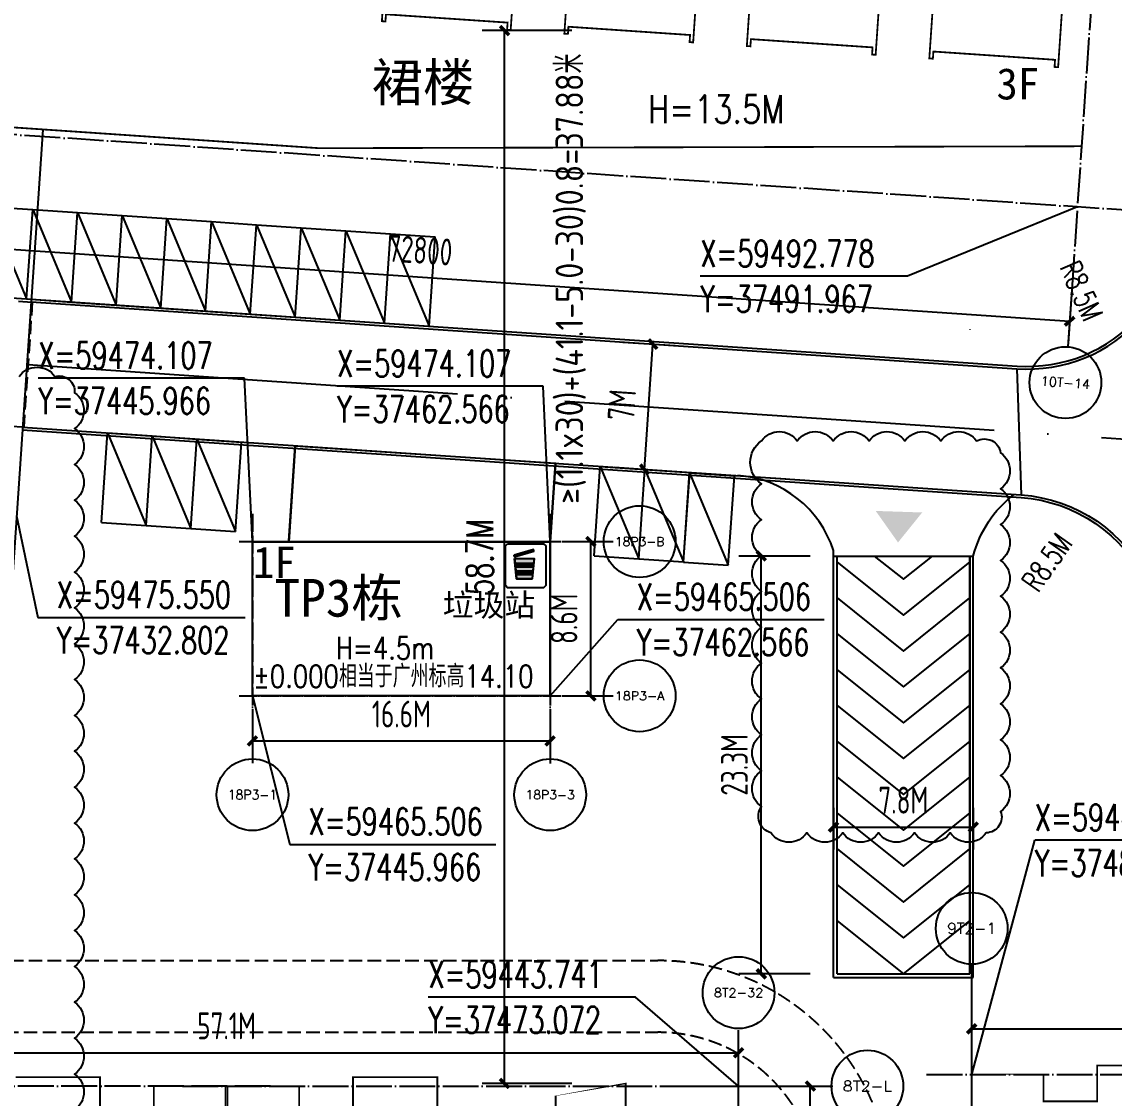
# Model space of a CAD drawing. Extents: x 37173252 to 74842692, y 59158332 to 118813339.
# Drawn here: x 37433102 to 37494017, y 59443068 to 59503099 of the extents above; entities that cross this region are included whole.
import ezdxf
from ezdxf.enums import TextEntityAlignment as Align

# ---------------------------------------------------------------- set-up
doc = ezdxf.new("R2010")
doc.units = 0
doc.header["$LTSCALE"] = 1000
doc.header["$MEASUREMENT"] = 0
for name, pattern in [('ACAD_ISO02W100', [15, 12, -3]), ('ACAD_ISO04W100', [30, 24, -3, 0, -3]), ('DASH', [0.35, 0.25, -0.1]), ('DOTE', [2.4200000000000004, 2, -0.2, 0.02, -0.2])]:
    doc.linetypes.add(name, pattern=pattern)
for name, color, linetype in [('@YL', 2, 'Continuous'), ('@道路', 6, 'Continuous'), ('Axis', 6, 'Continuous'), ('AXIS_TEXT', 7, 'Continuous'), ('DIM_COOR', 3, 'Continuous'), ('DL_道路中线_支路网_', 4, 'ACAD_ISO04W100'), ('DL_道路红线_支路网_', 1, 'Continuous'), ('DOTE', 16, 'Continuous'), ('j-建筑提资说明', 5, 'Continuous'), ('PUB_DIM', 3, 'Continuous'), ('PUB_TEXT', 7, 'Continuous'), ('RMJM - P1 - P - 120-1$0$文字说明', 7, 'Continuous'), ('SHAPE', 161, 'Continuous'), ('WALL', 4, 'Continuous'), ('YD_设施符号', 7, 'Continuous'), ('园林路', 61, 'Continuous'), ('地下车库出入口', 6, 'Continuous'), ('屋顶轮廓', 36, 'Continuous'), ('建筑间距退缩', 5, 'Continuous'), ('扑救面', 2, 'Continuous'), ('竖向标高', 1, 'Continuous'), ('车位', 40, 'Continuous')]:
    doc.layers.add(name, color=color, linetype=linetype)
doc.layers.add('修改20150826', color=6, linetype='Continuous', plot=False)
doc.styles.add('_DIMFONT', font='gbenor.shx', dxfattribs={"bigfont": 'gbcbig.shx'})
doc.styles.add('_TCH_AXIS', font='COMPLEX', dxfattribs={"bigfont": 'GBCBIG'})
doc.styles.add('_TCH_DIM', font='SIMPLEX', dxfattribs={"bigfont": 'GBCBIG'})
doc.styles.add('_TCH_DIM_T3', font='SIMPLEX', dxfattribs={"width": 0.7058823529411765, "bigfont": 'GBCBIG'})
doc.styles.add('COMPLEX', font='COMPLEX')
doc.styles.add('DIM_FONT', font='superos.shx', dxfattribs={"width": 0.8, "bigfont": 'haiwenzw.shx'})
doc.styles.add('RMJM - P1 - P - 120-1$0$RMJM_TEXT', font='arial.ttf', dxfattribs={"height": 2.5})
doc.styles.add('text_zheng', font='simplex.shx', dxfattribs={"width": 0.8, "bigfont": 'hztxt.shx'})
doc.dimstyles.new('_TCH_ARCH&&500', dxfattribs={"dimtxt": 1487.5, "dimasz": 500, "dimexe": 1250, "dimexo": 1500, "dimgap": 631.2500000000001, "dimtad": 1, "dimdec": 0, "dimzin": 0, "dimdsep": 46, "dimtxsty": '_TCH_DIM_T3', "dimblk": 'ARCHTICK', "dimcen": 0.09, "dimclrt": 7, "dimazin": 2, "dimtfac": 1, "dimtdec": 0, "dimtix": 1, "dimtmove": 2, "dimatfit": 3, "dimfxl": 0, "dimtolj": 1, "dimtzin": 0, "dimarcsym": 0})
doc.dimstyles.new('DIMN500', dxfattribs={"dimscale": 5, "dimtxt": 300, "dimasz": 100, "dimexe": 250, "dimexo": 300, "dimgap": 150, "dimtad": 1, "dimdec": 0, "dimzin": 0, "dimdsep": 46, "dimtxsty": 'DIM_FONT', "dimblk": 'ARCHTICK', "dimcen": 0.09, "dimclrt": 7, "dimazin": 2, "dimtfac": 1, "dimtdec": 0, "dimtix": 1, "dimtmove": 2, "dimatfit": 3, "dimldrblk": 'ARCHTICK', "dimfxl": 0, "dimtolj": 1, "dimtzin": 0, "dimarcsym": 0})

# ---------------------------------------------------------------- blocks, each defined once
blk = doc.blocks.new('车位')
at = {"layer": '车位'}
for p, q in [((2126015.363578103, 462726.0883824006), (2126015.363578103, 465226.0883824006)), ((2131015.363578103, 465226.0883824006), (2126015.363578103, 465226.0883824006)), ((2131015.363578111, 462726.0891391188), (2131015.363578103, 465226.0883824006)), ((2131015.363578111, 462726.0891391188), (2126015.363578103, 462726.0883824006))]:
    blk.add_line(p, q, dxfattribs=at)
blk.add_lwpolyline([(2126015.363578103, 462726.0883824006), (2131015.363578111, 465226.0883824006)], dxfattribs=at)
blk = doc.blocks.new('_ArchTick')
at = {"color": 0, "linetype": 'ByBlock', "const_width": 0.4}
blk.add_lwpolyline([(-0.5, -0.5), (0.5, 0.5)], dxfattribs=at)
blk = doc.blocks.new('T10T12T13dwzx')
at = {"layer": 'Axis'}
blk.add_line((630223.970976234, 110064.9065152625), (630223.970976234, 114064.9065152625), dxfattribs=at)
at = {"layer": 'DOTE', "linetype": 'DOTE'}
for p, q in [((630223.970976234, 86851.04484996668), (630223.970976234, 112204.7813631119)), ((604128.9479908277, 111415.8291252526), (566725.4681889024, 111415.8291252526)), ((599208.9939616402, 111415.8291252526), (630759.7660079529, 111415.8291252526))]:
    blk.add_line(p, q, dxfattribs=at)
at = {"layer": 'PUB_DIM'}
for p, q in [((630223.970976234, 106400.9542774031), (630223.970976234, 114525.9542774031)), ((573113.970976234, 113275.9542774031), (630223.970976234, 113275.9542774031)), ((627348.970976234, 111415.8291368978), (635473.970976234, 111415.8291368978)), ((630404.2660079519, 111415.8291369144), (634404.2660079519, 111415.8291369144)), ((634223.970976234, 91365.8291198509), (634223.970976234, 111415.8291368978))]:
    blk.add_line(p, q, dxfattribs=at)
for centre in [(630223.970976234, 116626.3923154773), (637407.2937019793, 111415.8291369144)]:
    blk.add_circle(centre, 2000, dxfattribs=at)
at = {"layer": 'PUB_DIM', "xscale": 500, "yscale": 500, "zscale": 500}
blk.add_blockref('_ArchTick', (630223.970976234, 113275.9542774031), dxfattribs=at)
at = {"layer": 'PUB_DIM', "xscale": 500, "yscale": 500, "zscale": 500, "rotation": 90}
blk.add_blockref('_ArchTick', (634223.970976234, 111415.8291368978), dxfattribs=at)
at = {"layer": 'AXIS_TEXT', "style": '_TCH_AXIS'}
for s, height, p, p2 in [('8T2-32', 490.596573836038, (628845.6282211707, 116381.0940285593), (631602.3137312972, 116381.0940285593)), ('8T2-L', 575.4482560019588, (636037.1788067366, 111128.1050089134), (638777.4085972221, 111128.1050089134))]:
    blk.add_text(s, height=height, dxfattribs=at).set_placement(p, p2, align=Align.FIT)
at = {"layer": 'PUB_DIM', "color": 7, "insert": (601668.970976234, 114775.9542774031), "char_height": 1500, "width": 4806.088290453656, "attachment_point": 5, "style": 'DIM_FONT'}
blk.add_mtext('\\A1;57.1M', dxfattribs=at)
blk = doc.blocks.new('*D239')
at = {"layer": 'Defpoints', "color": 0}
for p in [(762012.7109012753, 33730.25439381134), (790513.2024887265, 33730.25439381134), (790513.2024887265, 26531.93377517455)]:
    blk.add_point(p, dxfattribs=at)
at = {"layer": 'PUB_DIM', "color": 0, "lineweight": -2}
for p, q in [((762012.7109012753, 32230.25439381134), (762012.7109012753, 25281.93377517455)), ((790513.2024887265, 32230.25439381134), (790513.2024887265, 25281.93377517455)), ((762012.7109012753, 26531.93377517455), (790513.2024887265, 26531.93377517455))]:
    blk.add_line(p, q, dxfattribs=at)
at = {"layer": 'PUB_DIM', "color": 0, "lineweight": -2, "xscale": 500, "yscale": 500, "zscale": 500, "rotation": 180}
blk.add_blockref('_ArchTick', (762012.7109012753, 26531.93377517455), dxfattribs=at)
at = {"layer": 'PUB_DIM', "color": 0, "lineweight": -2, "xscale": 500, "yscale": 500, "zscale": 500}
blk.add_blockref('_ArchTick', (790513.2024887265, 26531.93377517455), dxfattribs=at)
at = {"layer": 'PUB_DIM', "color": 7, "insert": (776262.9566950009, 28031.93377517455), "char_height": 1500, "attachment_point": 5, "style": 'DIM_FONT'}
blk.add_mtext('\\A1;28.5M', dxfattribs=at)
blk = doc.blocks.new('*D240')
at = {"layer": 'Defpoints', "color": 0}
for p in [(790513.2024887265, 51900.44023786476), (762012.7109012753, 47563.28960554855), (790513.2024887265, 47563.28960554855)]:
    blk.add_point(p, dxfattribs=at)
at = {"layer": 'PUB_DIM', "color": 0, "lineweight": -2}
for p, q in [((762012.7109012753, 49063.28960554855), (762012.7109012753, 53150.44023786476)), ((790513.2024887265, 49063.28960554855), (790513.2024887265, 53150.44023786476)), ((762012.7109012753, 51900.44023786476), (790513.2024887265, 51900.44023786476))]:
    blk.add_line(p, q, dxfattribs=at)
at = {"layer": 'PUB_DIM', "color": 0, "lineweight": -2, "xscale": 500, "yscale": 500, "zscale": 500, "rotation": 180}
blk.add_blockref('_ArchTick', (762012.7109012753, 51900.44023786476), dxfattribs=at)
at = {"layer": 'PUB_DIM', "color": 0, "lineweight": -2, "xscale": 500, "yscale": 500, "zscale": 500}
blk.add_blockref('_ArchTick', (790513.2024887265, 51900.44023786476), dxfattribs=at)
at = {"layer": 'PUB_DIM', "color": 7, "insert": (776262.9566950009, 53400.44023786476), "char_height": 1500, "attachment_point": 5, "style": 'DIM_FONT'}
blk.add_mtext('\\A1;28.5M', dxfattribs=at)
blk = doc.blocks.new('*D241')
at = {"layer": 'Defpoints', "color": 0}
for p in [(784053.5306116801, 49355.69764789776), (792205.4390414405, 49355.69764789776), (784053.5306116801, 29305.69764249609)]:
    blk.add_point(p, dxfattribs=at)
at = {"layer": 'PUB_DIM', "color": 0, "lineweight": -2}
for p, q in [((785553.5306116801, 49355.69764789776), (793455.4390414405, 49355.69764789776)), ((792205.4390414405, 29305.69764249609), (792205.4390414405, 49355.69764789776)), ((785553.5306116801, 29305.69764249609), (793455.4390414405, 29305.69764249609))]:
    blk.add_line(p, q, dxfattribs=at)
at = {"layer": 'PUB_DIM', "color": 0, "lineweight": -2, "xscale": 500, "yscale": 500, "zscale": 500}
for p, rotation in [((792205.4390414405, 49355.69764789776), 90), ((792205.4390414405, 29305.69764249609), 270)]:
    blk.add_blockref('_ArchTick', p, dxfattribs=dict(at, rotation=rotation))
at = {"layer": 'PUB_DIM', "color": 7, "insert": (790705.4390414405, 39330.69764519705), "char_height": 1500, "attachment_point": 5, "rotation": 90, "style": 'DIM_FONT'}
blk.add_mtext('\\A1;20.1M', dxfattribs=at)
blk = doc.blocks.new('_AXISO')
blk.add_circle((0, 0), 0.5)
at = {"layer": 'AXIS_TEXT', "style": 'COMPLEX', "width": 1.041666666666667}
blk.add_attdef('A', text='', height=0.56, dxfattribs=at).set_placement((-0.25, -0.28), (0.25, -0.28), align=Align.FIT)
blk = doc.blocks.new('*D215')
at = {"layer": 'Defpoints', "color": 0}
for p in [(511658.3939781016, -394308.0090789144), (528258.2431577793, -394308.2336522584), (528258.2040920499, -397195.8658480257)]:
    blk.add_point(p, dxfattribs=at)
at = {"layer": 'PUB_DIM', "color": 0, "lineweight": -2}
for p, q in [((511658.3736851452, -395808.0090787772), (511658.3380015751, -398445.6412745673)), ((528258.222864823, -395808.2336521212), (528258.1871812528, -398445.8658479113)), ((511658.3549123721, -397195.6412746817), (528258.2040920499, -397195.8658480257))]:
    blk.add_line(p, q, dxfattribs=at)
at = {"layer": 'PUB_DIM', "color": 0, "lineweight": -2, "xscale": 500, "yscale": 500, "zscale": 500}
for p, rotation in [((511658.3549123721, -397195.6412746817), 179.9992248661622), ((528258.2040920499, -397195.8658480257), 359.9992248661622)]:
    blk.add_blockref('_ArchTick', p, dxfattribs=dict(at, rotation=rotation))
at = {"layer": 'PUB_DIM', "color": 7, "insert": (519958.2997951674, -395695.7535614909), "char_height": 1500, "attachment_point": 5, "rotation": 359.9992248661622, "style": 'DIM_FONT'}
blk.add_mtext('\\A1;16.6M', dxfattribs=at)
blk = doc.blocks.new('*D216')
at = {"layer": 'Defpoints', "color": 0}
for p in [(527406.5250932022, -386081.3113778851), (530527.597965199, -386081.3113778851), (527406.5250932022, -394681.311425077)]:
    blk.add_point(p, dxfattribs=at)
at = {"layer": 'PUB_DIM', "color": 0, "lineweight": -2}
for p, q in [((528906.5250932022, -386081.3113778851), (531777.597965199, -386081.3113778851)), ((530527.597965199, -394681.311425077), (530527.597965199, -386081.3113778851)), ((528906.5250932022, -394681.311425077), (531777.597965199, -394681.311425077))]:
    blk.add_line(p, q, dxfattribs=at)
at = {"layer": 'PUB_DIM', "color": 0, "lineweight": -2, "xscale": 500, "yscale": 500, "zscale": 500}
for p, rotation in [((530527.597965199, -386081.3113778851), 90), ((530527.597965199, -394681.311425077), 270)]:
    blk.add_blockref('_ArchTick', p, dxfattribs=dict(at, rotation=rotation))
at = {"layer": 'PUB_DIM', "color": 7, "insert": (529027.5979651992, -390381.311401481), "char_height": 1500, "attachment_point": 5, "rotation": 90, "style": 'DIM_FONT'}
blk.add_mtext('\\A1;8.6M', dxfattribs=at)
blk = doc.blocks.new('T10T12T13lkx')
at = {"layer": 'SHAPE', "const_width": 100}
for points in [[(616640.2520256196, 252126.7620495323), (616640.2520486166, 258226.7631441944), (612640.2520485207, 258226.7631592111), (612640.2520428894, 256726.7631738366)], [(609640.2520428894, 256726.7631850995), (609640.2520503984, 258726.7631850026), (604940.2520569246, 258726.7632026477)], [(616750.2520250871, 252126.7620495323), (616750.2520249912, 258226.7631441944), (620750.2520250871, 258226.7631441939), (620750.2520250871, 256726.7631588194)], [(623750.2520250871, 256726.7631588194), (623750.2520250867, 258726.7631587225), (628450.2520185604, 258726.7631587225), (628450.2520252734, 255676.7631466675)], [(635050.2520248962, 255676.7631466647), (635050.2520249004, 258376.7631587747), (638950.2520256459, 258376.7631587686), (638950.2520252734, 256376.7631621731)]]:
    blk.add_lwpolyline(points, dxfattribs=at)
blk = doc.blocks.new('T14lkx')
at = {"layer": 'SHAPE', "const_width": 100}
for points in [[(775817.8447415084, 85141.28448805306), (775817.8447415093, 86741.28448813176), (772417.8447297737, 86741.28448813176), (772417.8447413472, 89941.28448808705), (772417.8447413472, 90441.28448808705), (771217.8447397295, 90441.28448808705), (771217.8447352173, 93441.28447658336), (774117.8447409654, 93441.28449134668), (774117.8447416956, 95841.28447479429), (768392.8447295884, 95841.28447479429), (768392.8447300801, 97841.28448130703), (764617.8447301472, 97841.28449032223), (764617.8447299539, 100691.2833954175), (763017.8447290575, 100691.2833954175), (763017.8447294943, 106791.2844791906), (767017.8447295884, 106791.2844937681), (767017.8447295884, 105291.2844938128), (770017.8447295884, 105291.2844938128), (770017.8447295884, 107291.2844937197), (774717.8447230672, 107291.2844937197), (774717.8447230668, 104241.2844816609), (781317.8447293993, 104241.2845431282), (781318.2387294015, 106941.2844937681), (785317.8447301472, 106940.7008475452), (785317.8447297746, 104941.2844971656), (791517.8447305197, 104941.2844826295), (791517.8447305197, 100341.2844826202), (789917.8447299609, 100341.2844970725), (789917.8447299609, 97041.28448262997), (786917.8447299609, 97041.28449376812), (786917.8447299609, 95841.28449032223), (784517.8447412299, 95841.28447464388), (784517.8447410357, 93441.28448808659), (787417.8448959393, 93441.28432403738), (787417.8448959393, 90641.28448803863), (787417.8448959393, 90441.28448803863), (786217.8448391734, 90441.28451138875), (786217.8448391734, 86741.28448836645), (782817.8447405775, 86741.28448836645), (782817.844740577, 85141.28448803816)], [(781517.8447295884, 97491.28446716955), (774517.8447295884, 97491.28446716955), (774517.8447295884, 104241.2844669344), (781517.8447295884, 104241.2844669344)]]:
    blk.add_lwpolyline(points, close=True, dxfattribs=at)
blk = doc.blocks.new('*D249')
at = {"layer": 'Defpoints', "color": 0}
for p in [(1087404.272107115, 511139.739490789), (1160204.272358214, 511139.7394907848), (1160204.272358214, 508134.4422974965)]:
    blk.add_point(p, dxfattribs=at)
at = {"layer": 'PUB_DIM', "color": 0, "lineweight": -2}
for p, q in [((1087404.272107115, 509639.739490789), (1087404.272107115, 506884.4422974965)), ((1160204.272358214, 509639.7394907848), (1160204.272358214, 506884.4422974965)), ((1087404.272107115, 508134.4422974965), (1160204.272358214, 508134.4422974965))]:
    blk.add_line(p, q, dxfattribs=at)
at = {"layer": 'PUB_DIM', "color": 0, "lineweight": -2, "xscale": 500, "yscale": 500, "zscale": 500, "rotation": 180}
blk.add_blockref('_ArchTick', (1087404.272107115, 508134.4422974965), dxfattribs=at)
at = {"layer": 'PUB_DIM', "color": 0, "lineweight": -2, "xscale": 500, "yscale": 500, "zscale": 500}
blk.add_blockref('_ArchTick', (1160204.272358214, 508134.4422974965), dxfattribs=at)
at = {"layer": 'PUB_DIM', "color": 7, "insert": (1123804.272232664, 509634.4422974965), "char_height": 1500, "attachment_point": 5, "style": 'DIM_FONT'}
blk.add_mtext('\\A1;72800', dxfattribs=at)
blk = doc.blocks.new('*D143')
at = {"layer": 'Defpoints', "color": 0}
for p in [(37474338.00385302, 59473305.53429096), (37478563.6818986, 59473305.53429096), (37478563.68189859, 59450005.53429097)]:
    blk.add_point(p, dxfattribs=at)
at = {"layer": 'PUB_DIM', "color": 0, "lineweight": -2}
for p, q in [((37477063.6818986, 59473305.53429096), (37473088.00385302, 59473305.53429096)), ((37474338.00385302, 59450005.53429097), (37474338.00385302, 59473305.53429096)), ((37477063.68189859, 59450005.53429097), (37473088.00385302, 59450005.53429097))]:
    blk.add_line(p, q, dxfattribs=at)
at = {"layer": 'PUB_DIM', "color": 0, "lineweight": -2, "xscale": 500, "yscale": 500, "zscale": 500}
for p, rotation in [((37474338.00385302, 59473305.53429096), 90), ((37474338.00385302, 59450005.53429097), 270)]:
    blk.add_blockref('_ArchTick', p, dxfattribs=dict(at, rotation=rotation))
at = {"layer": 'PUB_DIM', "color": 7, "insert": (37472838.00385301, 59461655.53429097), "char_height": 1500, "attachment_point": 5, "rotation": 90, "style": 'DIM_FONT'}
blk.add_mtext('\\A1;23.3M', dxfattribs=at)
blk = doc.blocks.new('*D148')
at = {"layer": 'Defpoints', "color": 0}
for p in [(37465125.13252448, 59485337.88632412), (37468294.60150313, 59485122.94511685), (37464651.50728166, 59478353.9276237)]:
    blk.add_point(p, dxfattribs=at)
at = {"layer": 'PUB_DIM', "color": 0, "lineweight": -2}
for p, q in [((37466621.69510314, 59485236.39520065), (37469541.73698535, 59485038.36918063)), ((37467820.97626031, 59478138.98641643), (37468294.60150313, 59485122.94511685)), ((37466148.06986032, 59478252.43650024), (37469068.11174253, 59478054.41048021))]:
    blk.add_line(p, q, dxfattribs=at)
at = {"layer": 'PUB_DIM', "color": 0, "lineweight": -2, "xscale": 500, "yscale": 500, "zscale": 500}
for p, rotation in [((37468294.60150313, 59485122.94511685), 86.12036064654052), ((37467820.97626031, 59478138.98641643), 266.1203606465405)]:
    blk.add_blockref('_ArchTick', p, dxfattribs=dict(at, rotation=rotation))
at = {"layer": 'PUB_DIM', "color": 7, "insert": (37466561.22630306, 59481732.45689011), "char_height": 1500, "attachment_point": 5, "rotation": 86.1203606465405, "style": 'DIM_FONT'}
blk.add_mtext('\\A1;7M', dxfattribs=at)
blk = doc.blocks.new('*D256')
at = {"layer": 'Defpoints', "color": 0}
for p in [(37460018.41800293, 59502608.98342621), (37465272.25550766, 59502608.98342621), (37465272.25550766, 59443890.607706)]:
    blk.add_point(p, dxfattribs=at)
at = {"layer": 'PUB_DIM', "color": 0, "lineweight": -2}
for p, q in [((37463772.25550766, 59502608.98342621), (37458768.41800293, 59502608.98342621)), ((37460018.41800293, 59443890.607706), (37460018.41800293, 59502608.98342621)), ((37463772.25550766, 59443890.607706), (37458768.41800293, 59443890.607706))]:
    blk.add_line(p, q, dxfattribs=at)
at = {"layer": 'PUB_DIM', "color": 0, "lineweight": -2, "xscale": 500, "yscale": 500, "zscale": 500}
for p, rotation in [((37460018.41800293, 59502608.98342621), 90), ((37460018.41800293, 59443890.607706), 270)]:
    blk.add_blockref('_ArchTick', p, dxfattribs=dict(at, rotation=rotation))
at = {"layer": 'PUB_DIM', "color": 7, "insert": (37458643.41800291, 59473249.79556611), "char_height": 1487.5, "attachment_point": 5, "rotation": 90, "style": '_TCH_DIM_T3'}
blk.add_mtext('\\A1;58.7M', dxfattribs=at)
blk = doc.blocks.new('*D272')
at = {"layer": 'Defpoints', "color": 0}
for p in [(37478363.68189859, 59460757.4050968), (37486163.68189859, 59460757.40509679), (37486163.68189859, 59458187.77544339)]:
    blk.add_point(p, dxfattribs=at)
at = {"layer": 'PUB_DIM', "color": 0, "lineweight": -2}
for p, q in [((37478363.68189859, 59459257.4050968), (37478363.68189859, 59456937.77544339)), ((37486163.68189859, 59459257.40509679), (37486163.68189859, 59456937.77544339)), ((37478363.68189859, 59458187.77544339), (37486163.68189859, 59458187.77544339))]:
    blk.add_line(p, q, dxfattribs=at)
at = {"layer": 'PUB_DIM', "color": 0, "lineweight": -2, "xscale": 500, "yscale": 500, "zscale": 500, "rotation": 180}
blk.add_blockref('_ArchTick', (37478363.68189859, 59458187.77544339), dxfattribs=at)
at = {"layer": 'PUB_DIM', "color": 0, "lineweight": -2, "xscale": 500, "yscale": 500, "zscale": 500}
blk.add_blockref('_ArchTick', (37486163.68189859, 59458187.77544339), dxfattribs=at)
at = {"layer": 'PUB_DIM', "color": 7, "insert": (37482263.68189859, 59459687.77544339), "char_height": 1500, "attachment_point": 5, "style": 'DIM_FONT'}
blk.add_mtext('\\A1;7.8M', dxfattribs=at)
blk = doc.blocks.new('T14dwzx')
at = {"layer": 'Axis'}
blk.add_line((762013.2024887265, 53102.64987424552), (762013.2024887265, 55502.64987424552), dxfattribs=at)
at = {"layer": 'DOTE', "linetype": 'DOTE'}
for p, q in [((762012.7109012753, 24790.91337275761), (762012.7109012753, 53102.64988590521)), ((790512.7109012753, 24790.91337261046), (790512.7109012753, 53102.64988575806)), ((759497.7338866824, 49355.69764789776), (792856.5059329933, 49355.69764789776)), ((759497.7757963603, 29305.69764249609), (792856.5059329933, 29305.69764249609))]:
    blk.add_line(p, q, dxfattribs=at)
at = {"layer": 'PUB_DIM'}
for p, q in [((790513.2024887265, 53102.64987424552), (790513.2024887265, 55502.64987424552)), ((792856.9975204444, 49355.69764789776), (794022.931238799, 49355.69764789776)), ((792856.9975204444, 29305.6976308364), (794022.931238799, 29305.6976308364)), ((762013.2024887265, 24790.91336109792), (762013.2024887265, 22390.91336109792)), ((790513.2024887265, 24055.69764249609), (790513.2024887265, 22390.91336109792))]:
    blk.add_line(p, q, dxfattribs=at)
for centre in [(762013.2024887265, 57502.64987424552), (790513.2024887265, 57502.64987424552), (796022.931238799, 49355.69764789776), (796022.931238799, 29305.6976308364), (762013.2024887265, 20390.91336109792), (790513.2024887265, 20390.91336109792)]:
    blk.add_circle(centre, 2000, dxfattribs=at)
at = {"layer": 'AXIS_TEXT', "style": '_TCH_AXIS'}
for s, height, p, p2 in [('9T2-1', 610.4829621041941, (760646.8834783027, 57197.40839319341), (763379.5214991502, 57197.40839319341)), ('9T2-16', 507.2548025354168, (789136.3680247017, 57249.02247297781), (791890.0369527512, 57249.02247297781)), ('9T2-L', 575.448256001959, (794652.8163435563, 49067.97351989678), (797393.0461340417, 49067.97351989678)), ('9T2-A', 559.3661571256853, (794651.1523296575, 29026.01455227355), (797394.7101479406, 29026.01455227355)), ('9T2-1', 610.4829621041941, (760646.8834783027, 20085.67188004582), (763379.5214991502, 20085.67188004582)), ('9T2-16', 507.2548025354168, (789136.3680247017, 20137.28595983021), (791890.0369527512, 20137.28595983021))]:
    blk.add_text(s, height=height, dxfattribs=at).set_placement(p, p2, align=Align.FIT)
at = {"layer": 'PUB_DIM'}
for p1, p2, distance, text, picture, middle in [((762012.7109012753, 47563.28960554855), (790513.2024887265, 47563.28960554855), 4337.15063231621, '28.5M', '*D240', (776262.9566950009, 53400.44023786476)), ((784053.5306116801, 29305.69764249609), (784053.5306116801, 49355.69764789776), -8151.908429760369, '20.1M', '*D241', (790705.4390414405, 39330.69764519705)), ((762012.7109012753, 33730.25439381134), (790513.2024887265, 33730.25439381134), -7198.320618636786, '28.5M', '*D239', (776262.9566950009, 28031.93377517455))]:
    dim = blk.add_aligned_dim(p1=p1, p2=p2, distance=distance, text=text, dimstyle='DIMN500', dxfattribs=at)
    dim.commit()
    dim.dimension.update_dxf_attribs({"geometry": picture, "text_midpoint": middle})
blk = doc.blocks.new('TP3dwzx')
at = {"layer": 'DOTE', "color": 1, "linetype": 'DOTE', "ltscale": 0.5}
for p, q in [((511658.5447885892, -384531.8456616199), (511658.3939781017, -395679.3456616199)), ((528258.3939712918, -384531.8456616199), (528258.2431608043, -395679.3456616199)), ((510909.3015885479, -386081.3113778851), (529334.3015885479, -386081.3113778851)), ((510909.3016057736, -394681.311425077), (529334.3016057736, -394681.311425077))]:
    blk.add_line(p, q, dxfattribs=at)
at = {"layer": 'PUB_DIM'}
for p, q in [((529334.3016057736, -386081.3113778851), (531248.8016057736, -386081.3113778851)), ((529334.3016057736, -394681.311425077), (531248.8016057736, -394681.311425077)), ((511658.3939781017, -395679.3456616199), (511658.3688080735, -397539.8456616423)), ((528258.2431577793, -395679.5702349639), (528258.2179877511, -397540.0702349863))]:
    blk.add_line(p, q, dxfattribs=at)
ref = blk.add_blockref('_AXISO', (533248.8016057736, -386081.3113778851), dxfattribs=dict(at, xscale=4000, yscale=4000, zscale=4000))
ref.add_attrib('A', '18P3-B', dxfattribs={"layer": 'AXIS_TEXT', "color": 0, "ltscale": 0.2, "height": 494.6593758225674, "style": '_TCH_AXIS', "width": 0.9831932773164979}).set_placement((531870.8219159744, -386328.6410658082), (534626.7812955729, -386328.6410658082), align=Align.FIT)
ref = blk.add_blockref('_AXISO', (533248.8016057736, -394681.311425077), dxfattribs=dict(at, xscale=4000, yscale=4000, zscale=4000))
ref.add_attrib('A', '18P3-A', dxfattribs={"layer": 'AXIS_TEXT', "color": 0, "ltscale": 0.2, "height": 486.5989349453334, "style": '_TCH_AXIS', "width": 0.9916666666622888}).set_placement((531870.1046234346, -394924.6108925662), (534627.4985881126, -394924.6108925662), align=Align.FIT)
ref = blk.add_blockref('_AXISO', (511658.3633966199, -400196.2235730106), dxfattribs=dict(at, xscale=4000, yscale=4000, zscale=4000))
ref.add_attrib('A', '18P3-1', dxfattribs={"layer": 'AXIS_TEXT', "color": 0, "ltscale": 0.2, "height": 534.4350454862275, "style": '_TCH_AXIS', "width": 0.9729729729750182}).set_placement((510284.101851081, -400463.4410957585), (513032.6249421588, -400463.4410957585), align=Align.FIT)
ref = blk.add_blockref('_AXISO', (528258.2125762976, -400196.4481463546), dxfattribs=dict(at, xscale=4000, yscale=4000, zscale=4000))
ref.add_attrib('A', '18P3-3', dxfattribs={"layer": 'AXIS_TEXT', "color": 0, "ltscale": 0.2, "height": 494.6593758225674, "style": '_TCH_AXIS', "width": 1.00862068966089}).set_placement((526880.2328864983, -400443.7778342778), (529636.1922660968, -400443.7778342778), align=Align.FIT)
for p1, p2, distance, text, picture, middle in [((527406.5250932022, -394681.311425077), (527406.5250932022, -386081.3113778851), -3121.0728719967883, '8.6M', '*D216', (529027.5979651992, -390381.311401481)), ((511658.3939781017, -394308.0090789144), (528258.2431577793, -394308.2336522584), -2887.6321960315595, '16.6M', '*D215', (519958.2997951674, -395695.7535614909))]:
    dim = blk.add_aligned_dim(p1=p1, p2=p2, distance=distance, text=text, dimstyle='DIMN500', dxfattribs=at)
    dim.commit()
    dim.dimension.update_dxf_attribs({"geometry": picture, "text_midpoint": middle})
blk = doc.blocks.new('TG1-20140317')
at = {"layer": 'Axis'}
blk.add_line((1160204.272358214, 510704.2235530656), (1160204.272358213, 506704.2235530656), dxfattribs=at)
at = {"layer": 'DOTE', "linetype": 'DOTE'}
for p, q in [((1160204.272358214, 543350.9511676207), (1160204.272358214, 510704.223553068)), ((1163846.608972987, 514529.3791824066), (1085062.128612841, 514529.3791824065))]:
    blk.add_line(p, q, dxfattribs=at)
at = {"layer": 'SHAPE', "const_width": 100}
for points in [[(1158604.272335807, 526829.7638297158), (1158604.272354437, 522229.7633651652), (1158404.272354531, 522229.7633651652), (1158404.272400055, 522629.7633684595), (1151604.272334323, 522629.7633651652), (1151604.272288766, 522229.7633651654), (1151404.272330128, 522229.7633651652), (1151404.272379599, 526829.7638492198)], [(1148404.272336055, 526829.7638571786), (1148404.272195942, 522229.761946431), (1148204.272241592, 522229.761946431), (1148204.272241592, 522629.761946431), (1144696.172952323, 522629.7611743085)], [(1144696.172952323, 522629.7611743085), (1141404.27225948, 522629.7611743085), (1141404.272259481, 522229.7611743087), (1141204.272330129, 522229.7611743087), (1141204.272275795, 526829.7616663218)], [(1138204.272286062, 526829.7616583616), (1138204.272286062, 522229.7155069829), (1138004.272231058, 522229.7155069666), (1138004.272185501, 522629.7155069829), (1131204.272165293, 522629.7155069829), (1131204.272119737, 522229.7155069831), (1131004.272280383, 522229.7155069829), (1131004.272280383, 526829.7616583616)], [(1128004.27223557, 526829.7616662987), (1128004.272235574, 522229.7603833295), (1127804.272163906, 522229.7603833292), (1127804.27220943, 522629.7603866236), (1121004.272143698, 522629.7603833292), (1121004.272143698, 522229.7603833295), (1120804.272229891, 522229.7603833292), (1120804.272188974, 526829.7616583616)], [(1087404.071810871, 514928.4236226475), (1117797.12419176, 514928.2932743903), (1160204.292936528, 517919.1860629674)]]:
    blk.add_lwpolyline(points, dxfattribs=at)
at = {"layer": 'Axis'}
ref = blk.add_blockref('_AXISO', (1160204.272358214, 504704.2235530658), dxfattribs=dict(at, xscale=4000, yscale=4000, zscale=4000))
ref.add_attrib('A', '10T-14', dxfattribs={"layer": 'AXIS_TEXT', "height": 520.4966706935817, "style": '_TCH_AXIS'}).set_placement((1158828.674014237, 504443.9752177187), (1161579.870702189, 504443.9752177187), align=Align.FIT)
at = {"layer": 'PUB_DIM'}
dim = blk.add_aligned_dim(p1=(1087404.272107115, 511139.739490789), p2=(1160204.272358214, 511139.7394907848), distance=-3005.2971932883374, dimstyle='DIMN500', dxfattribs=at)
dim.commit()
dim.dimension.update_dxf_attribs({"geometry": '*D249', "text_midpoint": (1123804.272232664, 509634.4422974965)})

msp = doc.modelspace()

# ---------------------------------------------------------------- hatches: boundary and pattern name
at = {"layer": '竖向标高', "linetype": 'ACAD_ISO02W100', "ltscale": 0.5}
msp.add_hatch(color=160, dxfattribs=at).paths.add_polyline_path([(37483311.63213649, 59475733.03381632), (37480720.40803272, 59475820.07107787), (37481963.47729667, 59474062.03915058)])

# ---------------------------------------------------------------- linework, layer by layer
at = {"layer": '@YL'}
for points in [[(37434268.26695483, 59497098.78060503), (37431114.1957126, 59450740.60579214)], [(37447987.66777731, 59474145.53428248), (37448348.04497473, 59479459.56579041)], [(37462565.59240827, 59474104.37256641), (37447987.66777734, 59474104.3725569), (37448350.82362572, 59479459.37735298), (37462862.08251344, 59478475.27953551), (37462565.74318279, 59474104.37256641)], [(37448350.82363141, 59479459.37743679), (37447987.66777734, 59474104.3725569)], [(37462565.74318279, 59474105.53430361), (37462862.08251344, 59478475.27953551)], [(37470631.6441372, 59477948.37772115), (37475711.27487831, 59477603.89668305)], [(37445965.59237233, 59465505.53428374), (37445965.5923551, 59474105.53428935), (37462565.5923879, 59474105.53428373), (37462565.74318279, 59465505.53426979), (37445965.59237233, 59465505.53423654)]]:
    msp.add_lwpolyline(points, dxfattribs=at)
at = {"layer": '@YL', "color": 8}
msp.add_lwpolyline([(37485973.86218487, 59485936.44939132), (37485973.86218487, 59485926.30246872)], dxfattribs=at)
at = {"layer": '@道路'}
for points in [[(37478363.68189859, 59473607.28424506, 0.3081257738364526), (37473038.89064178, 59477794.26651371), (37473038.89064178, 59477794.26651371)], [(37486163.68189858, 59473305.53429096), (37486163.68189858, 59473305.53429096, -0.1675961484271354), (37488432.46463159, 59476741.19447585, -0.3703454464117377)]]:
    msp.add_lwpolyline(points, format="xyb", dxfattribs=at)
at = {"layer": 'DIM_COOR', "color": 3}
for p, q in [((37491967.03942724, 59492777.768502), (37482485.62538666, 59488913.75812531)), ((37482485.62538666, 59488913.75812531), (37470935.62538666, 59488913.75812531)), ((37445512.8635245, 59483225.24645771), (37434017.8635245, 59483225.24645771)), ((37445965.72220028, 59474106.69600106), (37445512.8635245, 59483225.24645771)), ((37462175.35251582, 59482771.81664477), (37450680.35251582, 59482771.81664477)), ((37462565.57138298, 59474106.69600106), (37462175.35251582, 59482771.81664477)), ((37432802.38006357, 59475549.88079429), (37433997.29607791, 59469876.38202508)), ((37433997.29607791, 59469876.38202508), (37445547.29607791, 59469876.38202508)), ((37462565.74318279, 59465505.53426979), (37466347.69536828, 59469760.36277588)), ((37466347.69536828, 59469760.36277588), (37477842.69536828, 59469760.36277588)), ((37445965.59237233, 59465505.53423654), (37448040.99212933, 59457220.16972898)), ((37448040.99212933, 59457220.16972898), (37459535.99212933, 59457220.16972898)), ((37486071.72657345, 59444390.62004665), (37489590.68408065, 59457451.21038311)), ((37501140.68408065, 59457451.21038311), (37489590.68408065, 59457451.21038311)), ((37467319.54688095, 59448695.69158485), (37455769.54688095, 59448695.69158485)), ((37473072.2555071, 59443740.60771766), (37467319.54688095, 59448695.69158485))]:
    msp.add_line(p, q, dxfattribs=at)
at = {"layer": 'DL_道路中线_支路网_', "color": 8}
msp.add_line((37433444.68501794, 59483978.29346793), (37497620.65633412, 59479626.12569296), dxfattribs=at)
at = {"layer": 'DL_道路红线_支路网_', "color": 8}
for p, q in [((37433623.72678098, 59487624.53514744), (37488601.89279196, 59483896.1271852)), ((37488591.74367961, 59483746.47092733), (37488833.54499158, 59476713.99474701)), ((37433128.35169093, 59480341.36237474), (37488823.39587924, 59476564.33848915))]:
    msp.add_line(p, q, dxfattribs=at)
at = {"layer": 'DL_道路红线_支路网_', "color": 4}
for p, q in [((37433613.57766864, 59487474.87888958), (37488591.74367961, 59483746.47092733)), ((37433138.50080327, 59480491.01863261), (37488833.54499158, 59476713.99474701))]:
    msp.add_line(p, q, dxfattribs=at)
msp.add_lwpolyline([(37488833.54499162, 59476713.99474752), (37488833.54499162, 59476713.99474752, -0.2732975718864083), (37495963.40796422, 59471822.80396133), (37495963.40796422, 59471822.80396133)], format="xyb", dxfattribs=at)
at = {"layer": 'DL_道路红线_支路网_', "color": 8}
msp.add_lwpolyline([(37488823.39587928, 59476564.33848965, -0.2732975718865098), (37495827.4377406, 59471759.46283498, -0.2732975718865098)], format="xyb", dxfattribs=at)
at = {"layer": 'DL_道路红线_支路网_', "color": 4}
msp.add_arc((37489166.86004589, 59492226.99220642), 8500, 266.1203606464948, 318.3003265496348, dxfattribs=at)
at = {"layer": 'DL_道路红线_支路网_', "color": 8}
msp.add_arc((37489166.86004589, 59492226.99220642), 8350, 266.1203606464948, 318.3003265496348, dxfattribs=at)
at = {"layer": 'j-建筑提资说明'}
msp.add_lwpolyline([(37478363.68189859, 59473305.53429096), (37486163.68189858, 59473305.53429096)], dxfattribs=at)
at = {"layer": 'PUB_DIM'}
for points in [[(37490336.67458226, 59489573.40332522, 0, 0, 0), (37492272.91933212, 59485181.25621148, 264, 0, 0), (37492595.62679043, 59484449.23169253, 0, 0, 0)], [(37489940.77780335, 59470595.61259286, 0, 0, 0), (37492725.35575318, 59474505.3601092, 264, 0, 0), (37493189.45207815, 59475156.98469525, 0, 0, 0)]]:
    msp.add_lwpolyline(points, format="xyseb", dxfattribs=at)
at = {"layer": 'SHAPE', "const_width": 100}
msp.add_lwpolyline([(37445966.13690407, 59474106.69599545), (37462566.1578662, 59474106.69599545), (37462566.1578662, 59465506.69594826), (37445966.13690407, 59465506.69594826)], close=True, dxfattribs=at)
at = {"layer": 'WALL', "color": 8}
msp.add_line((37462565.59240827, 59465505.53426979), (37462565.59240827, 59474105.53430361), dxfattribs=at)
at = {"layer": 'YD_设施符号', "linetype": 'Continuous'}
for p, q in [((37461320.90781868, 59473574.22805983), (37460551.75689256, 59473344.268426)), ((37461660.84732139, 59473574.26976687), (37460891.69639575, 59473344.31013304)), ((37461632.96552169, 59473667.52662188), (37461320.90781868, 59473574.22805983)), ((37461660.84732139, 59473574.26976687), (37461632.96552169, 59473667.52662188)), ((37460579.63869178, 59473251.01157099), (37460551.75689256, 59473344.268426)), ((37460891.69639575, 59473344.31013304), (37460579.63869178, 59473251.01157099)), ((37460579.65009296, 59473158.08600813), (37461669.4808172, 59473158.21971804)), ((37460579.65009296, 59473158.08600813), (37460605.11273801, 59472903.77469546)), ((37461669.4808172, 59473158.21971804), (37461644.08057535, 59472903.90216547)), ((37460605.11273801, 59472903.77469546), (37461644.08057535, 59472903.90216547)), ((37460626.14688003, 59472693.69360644), (37461623.09798372, 59472693.81592089)), ((37460626.14688003, 59472693.69360644), (37460647.55244052, 59472479.9029246)), ((37460647.55244052, 59472479.9029246), (37461601.74488342, 59472480.01999289)), ((37461623.09798372, 59472693.81592089), (37461601.74488342, 59472480.01999289)), ((37460668.58658206, 59472269.82183558), (37461580.76229179, 59472269.93374926)), ((37460668.58658206, 59472269.82183558), (37460692.28792131, 59472033.10177618)), ((37460692.28792131, 59472033.10177618), (37461557.11903846, 59472033.20788103)), ((37461580.76229179, 59472269.93374926), (37461557.11903846, 59472033.20788103))]:
    msp.add_line(p, q, dxfattribs=at)
at = {"layer": 'YD_设施符号'}
for p, q in [((37460579.65009296, 59473158.08600813), (37461669.4808172, 59473158.21971804)), ((37460605.11273801, 59472903.77469546), (37461644.08057535, 59472903.90216547)), ((37460621.01455915, 59472693.69297701), (37461628.23030365, 59472693.81655127)), ((37460647.55244052, 59472479.9029246), (37461601.74488342, 59472480.01999289)), ((37460668.58658206, 59472269.82183558), (37461588.88736808, 59472269.9347468))]:
    msp.add_line(p, q, dxfattribs=at)
for points in [[(37460194.12500846, 59473991.17078596), (37462193.38862598, 59473991.41607386), (37462318.77023208, 59473866.06522948), (37462319.04051816, 59471663.04649931), (37462193.68967426, 59471537.66489226), (37460194.4260577, 59471537.41960531), (37460069.04445064, 59471662.7704497), (37460068.77416456, 59473865.78917986)], [(37460551.75689256, 59473344.268426), (37460579.63869178, 59473251.01157099), (37461660.84732139, 59473574.26976687), (37461632.96552169, 59473667.52662188)], [(37460579.65009296, 59473158.08600813), (37461669.4808172, 59473158.21971804), (37461557.11903846, 59472033.20788103), (37460692.28792131, 59472033.10177618)]]:
    msp.add_lwpolyline(points, close=True, dxfattribs=at)
for points in [[(37460615.62980878, 59472798.73415095), (37461633.58927953, 59472798.85904318)], [(37460656.94722402, 59472374.86224276), (37461592.3758744, 59472374.97700888)]]:
    msp.add_lwpolyline(points, dxfattribs=at)
at = {"layer": 'YD_设施符号', "linetype": 'Continuous'}
for points in [[(37461320.90781868, 59473574.22805983), (37460551.75689256, 59473344.268426), (37460891.69639575, 59473344.31013304)], [(37461632.96552169, 59473667.52662188), (37461320.90781868, 59473574.22805983), (37461660.84732139, 59473574.26976687)], [(37460579.65009296, 59473158.08600813), (37460579.65009296, 59473158.08600813), (37461669.4808172, 59473158.21971804)], [(37460579.65009296, 59473158.08600813), (37460605.11273801, 59472903.77469546), (37461644.08057535, 59472903.90216547)], [(37460605.11273801, 59472903.77469546), (37460605.11273801, 59472903.77469546), (37461644.08057535, 59472903.90216547)], [(37460626.14688003, 59472693.69360644), (37460626.14688003, 59472693.69360644), (37461623.09798372, 59472693.81592089)], [(37460626.14688003, 59472693.69360644), (37460647.55244052, 59472479.9029246), (37461601.74488342, 59472480.01999289)], [(37460647.55244052, 59472479.9029246), (37460647.55244052, 59472479.9029246), (37461601.74488342, 59472480.01999289)], [(37460668.58658206, 59472269.82183558), (37460668.58658206, 59472269.82183558), (37461580.76229179, 59472269.93374926)], [(37460668.58658206, 59472269.82183558), (37460692.28792131, 59472033.10177618), (37461557.11903846, 59472033.20788103)], [(37460692.28792131, 59472033.10177618), (37460692.28792131, 59472033.10177618), (37461557.11903846, 59472033.20788103)]]:
    msp.add_solid(points, dxfattribs=at)
at = {"layer": 'YD_设施符号', "linetype": 'Continuous', "extrusion": (0, 0, -1)}
for points in [[(-37461320.90781868, 59473574.22805983), (-37461660.84732139, 59473574.26976687), (-37460891.69639575, 59473344.31013304)], [(-37460551.75689256, 59473344.268426), (-37460891.69639575, 59473344.31013304), (-37460579.63869178, 59473251.01157099)], [(-37460579.65009296, 59473158.08600813), (-37461669.4808172, 59473158.21971804), (-37461644.08057535, 59472903.90216547)], [(-37460626.14688003, 59472693.69360644), (-37461623.09798372, 59472693.81592089), (-37461601.74488342, 59472480.01999289)], [(-37460668.58658206, 59472269.82183558), (-37461580.76229179, 59472269.93374926), (-37461557.11903846, 59472033.20788103)]]:
    msp.add_solid(points, dxfattribs=at)
at = {"layer": '修改20150826'}
msp.add_lwpolyline([(37432949.04167199, 59483317.00091896, -0.52056705), (37434949.04167199, 59483317.00091896, -0.52056705), (37436044.34109057, 59482412.30033755, -0.52056705), (37436044.34109057, 59480412.30033755, -0.52056705), (37436044.34109057, 59478412.30033755, -0.52056705), (37436044.34109057, 59476412.30033755, -0.52056705), (37436044.34109057, 59474412.30033755, -0.52056705), (37436044.34109057, 59472412.30033755, -0.52056705), (37436044.34109057, 59470412.30033755, -0.52056705), (37436044.34109057, 59468412.30033755, -0.52056705), (37436044.34109057, 59466412.30033755, -0.52056705), (37436044.34109057, 59464412.30033755, -0.52056705), (37436044.34109057, 59462412.30033755, -0.52056705), (37436044.34109057, 59460412.30033755, -0.52056705), (37436044.34109057, 59458412.30033755, -0.52056705), (37436044.34109057, 59456412.30033755, -0.52056705), (37436044.34109057, 59454412.30033755, -0.52056705), (37436044.34109057, 59452412.30033755, -0.52056705), (37436044.34109057, 59450412.30033755, -0.52056705), (37436044.34109057, 59448412.30033755, -0.52056705), (37436044.34109057, 59446412.30033755, -0.52056705), (37436044.34109057, 59444412.30033755, -0.52056705), (37436044.34109057, 59442412.30033755, -0.52056705)], format="xyb", dxfattribs=at)
msp.add_lwpolyline([(37474346.84048444, 59479720.91151138, -0.52056705), (37476346.84048444, 59479720.91151138, -0.52056705), (37478346.84048444, 59479720.91151138, -0.52056705), (37480346.84048444, 59479720.91151138, -0.52056705), (37482346.84048444, 59479720.91151138, -0.52056705), (37484346.84048444, 59479720.91151138, -0.52056705), (37486346.84048444, 59479720.91151138, -0.52056705), (37487685.91122669, 59479059.98225363, -0.52056705), (37487685.91122669, 59477059.98225363, -0.52056705), (37487685.91122669, 59475059.98225363, -0.52056705), (37487685.91122669, 59473059.98225363, -0.52056705), (37487685.91122669, 59471059.98225363, -0.52056705), (37487685.91122669, 59469059.98225363, -0.52056705), (37487685.91122669, 59467059.98225363, -0.52056705), (37487685.91122669, 59465059.98225363, -0.52056705), (37487685.91122669, 59463059.98225363, -0.52056705), (37487685.91122669, 59461059.98225363, -0.52056705), (37487685.91122669, 59459059.98225363, -0.52056705), (37486880.10823454, 59457865.78524578, -0.52056705), (37484880.10823454, 59457865.78524578, -0.52056705), (37482880.10823454, 59457865.78524578, -0.52056705), (37480880.10823454, 59457865.78524578, -0.52056705), (37478880.10823454, 59457865.78524578, -0.52056705), (37476880.10823454, 59457865.78524578, -0.52056705), (37474880.10823454, 59457865.78524578, -0.52056705), (37474346.84048444, 59459332.51749568, -0.52056705), (37474346.84048444, 59461332.51749568, -0.52056705), (37474346.84048444, 59463332.51749568, -0.52056705), (37474346.84048444, 59465332.51749568, -0.52056705), (37474346.84048444, 59467332.51749568, -0.52056705), (37474346.84048444, 59469332.51749568, -0.52056705), (37474346.84048444, 59471332.51749568, -0.52056705), (37474346.84048444, 59473332.51749568, -0.52056705), (37474346.84048444, 59475332.51749568, -0.52056705), (37474346.84048444, 59477332.51749568, -0.52056705)], format="xyb", close=True, dxfattribs=at)
at = {"layer": '园林路'}
for points in [[(37478563.68189858, 59472965.53429096), (37482263.68189859, 59470005.53429097), (37485963.68189859, 59472965.53429097)], [(37480638.68189859, 59473305.53429096), (37482263.68189859, 59472005.53429097), (37483888.68189858, 59473305.53429096)], [(37478563.68189858, 59470965.53429096), (37482263.68189859, 59468005.53429097), (37485963.68189859, 59470965.53429097)], [(37478563.68189858, 59468965.53429096), (37482263.68189859, 59466005.53429097), (37485963.68189859, 59468965.53429097)], [(37478563.68189858, 59466965.53429096), (37482263.68189859, 59464005.53429097), (37485963.68189859, 59466965.53429097)], [(37478563.68189858, 59464965.53429096), (37482263.68189859, 59462005.53429097), (37485963.68189859, 59464965.53429097)], [(37478563.68189858, 59462965.53429096), (37482263.68189859, 59460005.53429097), (37485963.68189859, 59462965.53429097)], [(37478563.68189859, 59460965.53429095), (37482263.68189859, 59458005.53429097), (37485963.68189859, 59460965.53429097)], [(37478563.68189859, 59458965.53429097), (37482263.68189859, 59456005.53429097), (37485963.68189859, 59458965.53429096)], [(37478563.68189859, 59456965.53429097), (37482263.68189859, 59454005.53429097), (37485963.68189859, 59456965.53429096)], [(37478563.68189859, 59454965.53429096), (37482263.68189859, 59452005.53429097), (37485963.68189859, 59454965.53429096)], [(37478563.68189859, 59452965.53429096), (37482263.68189859, 59450005.53429097), (37485963.68189859, 59452965.53429096)]]:
    msp.add_lwpolyline(points, dxfattribs=at)
at = {"layer": '地下车库出入口'}
for p, q in [((37478363.68189859, 59449805.53429097), (37478363.68189859, 59473607.28424506)), ((37478563.68189859, 59450005.53429097), (37478563.68189858, 59473305.53429096)), ((37485963.68189859, 59450005.53429095), (37485963.68189859, 59473305.53429096)), ((37486163.68189859, 59449805.53429096), (37486163.68189858, 59473305.53429096)), ((37478363.68189859, 59449805.53429097), (37486163.68189859, 59449805.53429096)), ((37478563.68189859, 59450005.53429097), (37485963.68189859, 59450005.53429097))]:
    msp.add_line(p, q, dxfattribs=at)
msp.add_lwpolyline([(37478563.68189859, 59450005.53429086), (37478563.68189858, 59473305.53429096), (37485963.68189859, 59473305.53429096), (37485963.68189859, 59450005.53429096)], dxfattribs=at)
at = {"layer": '扑救面', "color": 8, "linetype": 'DASH', "ltscale": 3}
msp.add_line((37433207.87239653, 59480486.31411771), (37403169.4166441, 59482529.67912295), dxfattribs=at)
msp.add_lwpolyline([(37403100.0460293, 59482534.39805683), (37403575.1744784, 59489519.01649676), (37433683.0008373, 59487470.93255822), (37433207.87238821, 59480486.31411828), (37403169.4166441, 59482529.67912292)], dxfattribs=at)
for points in [[(37400937.27431317, 59450740.60579213), (37468570.68398488, 59450740.60579214, -0.4142135623732629), (37481570.68398488, 59437740.60579214), (37481570.68398488, 59424242.65406769, 0.4126247646555806), (37490521.8363632, 59415242.78662923, -2.196193422619164)], [(37400665.17443931, 59446740.60579215), (37468570.69159937, 59446740.60579214, -0.41421331456964), (37477570.68398488, 59437740.60579214), (37477570.68398488, 59424242.65406769, -0.4058821094868184), (37468821.45452074, 59415242.75892974, 71.12913696376566)]]:
    msp.add_lwpolyline(points, format="xyb", dxfattribs=at)

# ---------------------------------------------------------------- block references
at = {"rotation": 356.1122528493444}
msp.add_blockref('TG1-20140317', (36299546.54181009, 59058096.51458995), dxfattribs=at)
for name, p in [('TP3dwzx', (36934307.19837385, 59860188.00737894)), ('T14dwzx', (36724059.01567218, 59395034.92239875)), ('T10T12T13dwzx', (36842848.28453086, 59332324.77858076)), ('T14lkx', (36723053.88184396, 59337599.33556746))]:
    msp.add_blockref(name, p)
at = {"layer": '屋顶轮廓'}
msp.add_blockref('T10T12T13lkx', (36827822.00348201, 59185513.84454723), dxfattribs=at)
at = {"layer": '车位', "rotation": 266.1203548653891}
for p in [(37113396.04471076, 61645251.238268, -5.712620853709708e-07), (37115890.31568377, 61645082.08652138, -5.711706588065214e-07), (37118384.58665678, 61644912.93477476, -5.711249455242967e-07), (37120878.99652539, 61644743.77322954, -5.710792296957854e-07), (37123373.40623084, 61644574.61207464, -5.711020863370146e-07), (37125867.81593629, 61644405.45091973, -5.711249429782437e-07), (37128362.22561614, 61644236.28938731, -5.711020837944211e-07), (37130856.61647935, 61644066.85038995, -5.710335086132772e-07), (37133351.04497583, 61643897.96632246, -5.70919217779351e-07), (37135845.45465568, 61643728.80479004, -5.708735019542994e-07), (37120056.91843104, 61632621.61642618, -5.711682201820849e-07), (37122551.3281365, 61632452.45527127, -5.711910768233141e-07), (37125045.73784194, 61632283.29411637, -5.712139334645432e-07), (37147538.80253981, 61630757.90077293, -5.710989890864977e-07), (37150033.21224526, 61630588.73961803, -5.711218457277268e-07), (37152526.16571374, 61630400.16031066, -5.715340856861173e-07)]:
    msp.add_blockref('车位', p, dxfattribs=at)

# ---------------------------------------------------------------- texts
at = {"layer": 'PUB_DIM', "color": 7, "style": '_TCH_DIM', "width": 0.7058823529411765}
for rotation, p in [(293.7899200557667, (37490960.11878898, 59489411.10014881)), (54.54098818415166, (37489761.4879459, 59471214.38569102))]:
    msp.add_text('R8.5M', height=1190, rotation=rotation, dxfattribs=at).set_placement(p)
at = {"layer": 'PUB_TEXT'}
for s, height, style, width, p in [('H=13.5M', 1561.518, 'text_zheng', 0.8, (37468023.45905226, 59497449.76148668)), ('X=59492.778', 1487.5, '_TCH_DIM', 0.7058823529411765, (37470935.62538666, 59489438.75812531)), ('Y=37491.967', 1487.5, '_TCH_DIM', 0.7058823529411765, (37470935.62538666, 59486901.25812531)), ('X=59474.107', 1487.5, '_TCH_DIM', 0.7058823529411765, (37434017.8635245, 59483750.24645771)), ('X=59474.107', 1487.5, '_TCH_DIM', 0.7058823529411765, (37450680.35251582, 59483296.81664477)), ('Y=37445.966', 1487.5, '_TCH_DIM', 0.7058823529411765, (37434017.8635245, 59481212.74645771)), ('Y=37462.566', 1487.5, '_TCH_DIM', 0.7058823529411765, (37450680.35251582, 59480759.31664477)), ('X=59475.550', 1487.5, '_TCH_DIM', 0.7058823529411765, (37435047.29607791, 59470401.38202508)), ('X=59465.506', 1487.5, '_TCH_DIM', 0.7058823529411765, (37467392.69536828, 59470285.36277588)), ('Y=37432.802', 1487.5, '_TCH_DIM', 0.7058823529411765, (37435047.29607791, 59467863.88202508)), ('H=4.5m', 1249.2144, 'text_zheng', 0.8, (37450622.58833408, 59467552.84641081)), ('Y=37462.566', 1487.5, '_TCH_DIM', 0.7058823529411765, (37467392.69536828, 59467747.86277588)), ('±0.000相当于广州标高14.10', 1249.2144, 'text_zheng', 0.8, (37445989.45744109, 59465976.87298116)), ('X=59465.506', 1487.5, '_TCH_DIM', 0.7058823529411765, (37449085.99212933, 59457745.16972898)), ('X=59444.391', 1487.5, '_TCH_DIM', 0.7058823529411765, (37489590.68408065, 59457976.21038311)), ('Y=37445.966', 1487.5, '_TCH_DIM', 0.7058823529411765, (37449085.99212933, 59455207.66972898)), ('Y=37486.072', 1487.5, '_TCH_DIM', 0.7058823529411765, (37489590.68408065, 59455438.71038311)), ('X=59443.741', 1487.5, '_TCH_DIM', 0.7058823529411765, (37455769.54688095, 59449220.69158485)), ('Y=37473.072', 1487.5, '_TCH_DIM', 0.7058823529411765, (37455769.54688095, 59446683.19158485))]:
    msp.add_text(s, height=height, dxfattribs=dict(at, style=style, width=width)).set_placement(p)
at = {"layer": 'RMJM - P1 - P - 120-1$0$文字说明', "attachment_point": 3, "style": 'RMJM - P1 - P - 120-1$0$RMJM_TEXT'}
for s, insert, char_height, width in [('{\\fSimSun|b0|i0|c134|p2;裙楼}', (37458337.92952813, 59500771.49095538), 2100, 8953.11200374812), ('{\\fSimSun|b0|i0|c134|p2;3F}', (37489833.68636318, 59500520.52368515), 1750, 4104.054548382759), ('{\\fSimSun|b0|i0|c134|p2;1F}', (37448372.60739604, 59473831.29482631), 1750, 4104.054548382759), ('{\\fSimSun|b0|i0|c134|p2;TP3栋}', (37454346.40950725, 59472023.7462502), 2100, 9629.008541595937), ('{\\fSimSun|b0|i0|c134|p2;垃圾站}', (37461733.21649615, 59471199.72939581), 1260, 9738.912538890838)]:
    msp.add_mtext(s, dxfattribs=dict(at, insert=insert, char_height=char_height, width=width))
at = {"layer": '建筑间距退缩', "color": 7, "linetype": 'ByBlock', "ltscale": 10, "insert": (37463711.04362466, 59488769.86991698), "char_height": 1536, "attachment_point": 5, "rotation": 90, "style": '_DIMFONT'}
msp.add_mtext('\\A1;≥(1.1x30)+(41.1-5.0-30)0.8=37.88米', dxfattribs=at)

# ---------------------------------------------------------------- dimensions: what is measured, and where the dimension line sits
at = {"layer": 'PUB_DIM'}
for p1, p2, distance, text, dimstyle, picture, middle in [((37465272.25550766, 59443890.607706), (37465272.25550766, 59502608.98342621), 5253.837504729629, '58.7M', '_TCH_ARCH&&500', '*D256', (37458643.41800291, 59473249.79556611)), ((37464651.50728167, 59478353.9276237), (37465125.13252448, 59485337.88632412), -3176.7488615198545, '7M', 'DIMN500', '*D148', (37466561.22630306, 59481732.45689011)), ((37478563.68189859, 59450005.53429097), (37478563.6818986, 59473305.53429096), 4225.678045578301, '23.3M', 'DIMN500', '*D143', (37472838.00385301, 59461655.53429097)), ((37478363.68189859, 59460757.4050968), (37486163.68189859, 59460757.40509679), -2569.629653401673, '7.8M', 'DIMN500', '*D272', (37482263.68189859, 59459687.77544339))]:
    dim = msp.add_aligned_dim(p1=p1, p2=p2, distance=distance, text=text, dimstyle=dimstyle, dxfattribs=at)
    dim.commit()
    dim.dimension.update_dxf_attribs({"geometry": picture, "text_midpoint": middle})

doc.saveas('drawing.dxf')
